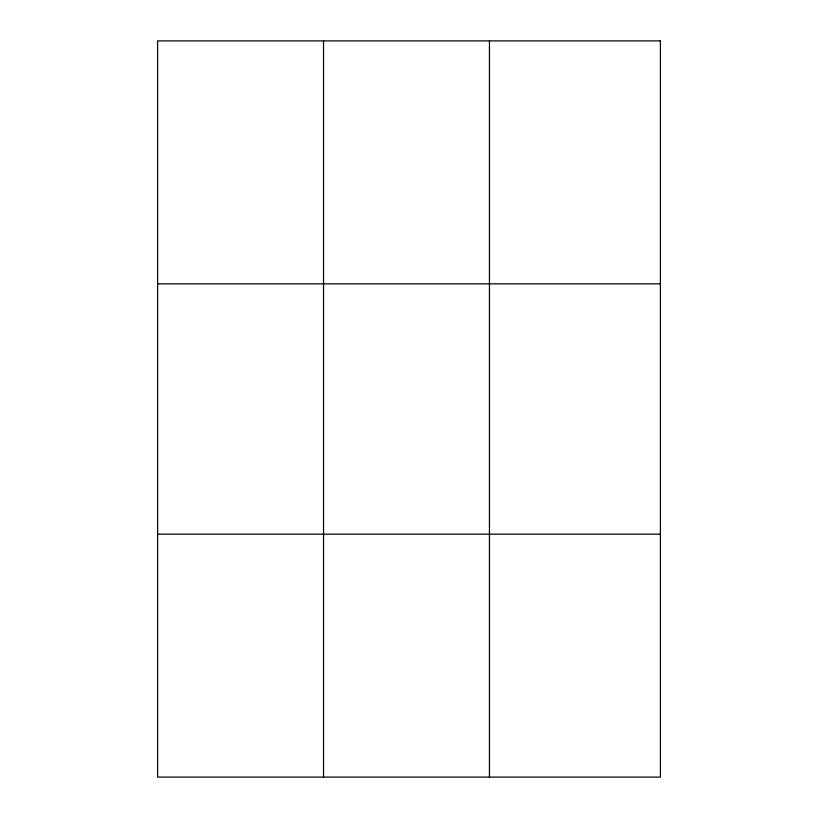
<?xml version="1.0" encoding="UTF-8"?>
<svg xmlns="http://www.w3.org/2000/svg" width="818" height="818" viewBox="0 0 818 818"><rect width="100%" height="100%" fill="white"/><g stroke="black" fill="none" stroke-linecap="round" stroke-linejoin="round"><path stroke-width="1.23" d="M323.529 40.9L323.529 777.1M489.45 40.9L489.45 777.1M157.608 283.846L660.392 283.846M157.608 534.154L660.392 534.154M660.392 40.9L660.392 777.1L157.608 777.1L157.608 40.9L660.392 40.9"/></g></svg>
